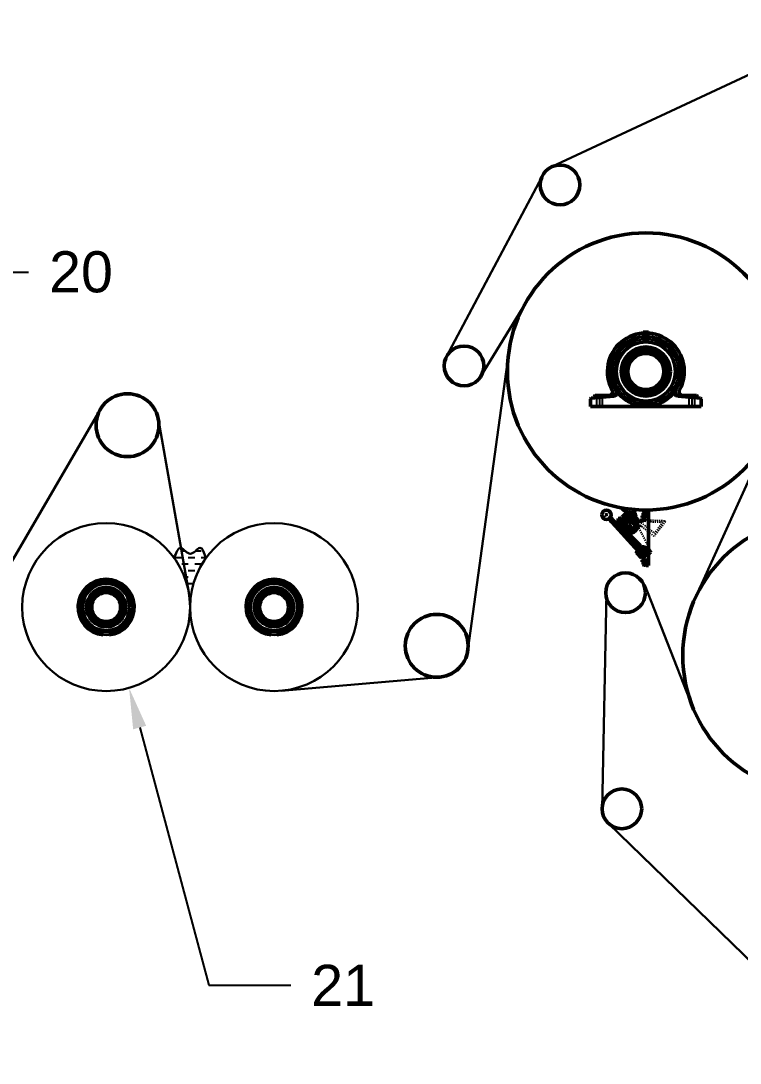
# Model space of a CAD drawing. Header units: millimetres. Extents: x 46 to 1471, y 49 to 643.
# Drawn here: x 585.5 to 655.7, y 162.3 to 263.8 of the extents above; entities that cross this region are included whole.
import ezdxf
from ezdxf import colors
from ezdxf.entities.mleader import LeaderData, LeaderLine
from ezdxf.math import Vec2, Vec3

# ---------------------------------------------------------------- set-up
doc = ezdxf.new("R2010")
doc.units = ezdxf.units.MM
for name, pattern in [('ACAD_ISO02W100', [15, 12, -3]), ('ACAD_ISO04W100', [30, 24, -3, 0, -3]), ('CENTER2', [28.575000000000003, 19.05, -3.175, 3.175, -3.175]), ('DASHDOT', [30.5, 24, -3, 0.5, -3]), ('DASHED2', [9.524999999999999, 6.35, -3.175])]:
    doc.linetypes.add(name, pattern=pattern)
for name, color, linetype, lineweight in [('chu', 7, 'Continuous', 25), ('Lien_Dam', 7, 'Continuous', 30), ('netdam', 7, 'Continuous', 50), ('netdut', 5, 'ACAD_ISO02W100', 25), ('netmanh', 1, 'Continuous', 25), ('truc', 3, 'ACAD_ISO04W100', 25), ('粗实线', 7, 'Continuous', 50), ('细实线', 7, 'Continuous', 13)]:
    doc.layers.add(name, color=color, linetype=linetype, lineweight=lineweight)
for name, color, linetype in [('HATCH', 7, 'Continuous'), ('虚线', 7, 'DASHED2'), ('轴线', 7, 'CENTER2')]:
    doc.layers.add(name, color=color, linetype=linetype)
doc.styles.get("Standard").update_dxf_attribs({"font": 'arial.ttf'})
pattern_1 = [(45, (12547.92412852187, 63.15127653017407), (-2.245064030267288, 2.245064030267288), []), (135, (12547.92412852187, 63.15127653017407), (-2.245064030267288, -2.245064030267288), [])]

# ---------------------------------------------------------------- blocks, each defined once
blk = doc.blocks.new('*U231')
at = {"layer": 'netdam'}
for radius in [0.234, 0.126]:
    blk.add_circle((0, 0), radius, dxfattribs=at)
blk = doc.blocks.new('*U232')
at = {"layer": 'netdam', "color": 0, "linetype": 'ByBlock', "lineweight": -2, "transparency": 16777216}
blk.add_blockref('*U231', (68.6936420090271, 19.23623151227028), dxfattribs=at)
for p, rotation in [((71.8436420090271, 19.2362315122703), 300.0000000000001), ((67.11864200902711, 16.50825149034928), 60.00000000000001), ((73.41864200902712, 16.50825149034932), 240), ((68.69364200902713, 13.78027146842831), 120), ((71.84364200902714, 13.78027146842832), 180)]:
    blk.add_blockref('*U231', p, dxfattribs=dict(at, rotation=rotation))
blk = doc.blocks.new('*U229')
at = {"layer": 'netdam'}
blk.add_circle((0, -1.800001427909592e-09), 0.045, dxfattribs=at)
at = {"layer": 'netmanh'}
blk.add_arc((0, -1.800001427909592e-09), 0.05400000000000001, 278.544670638966, 194.5446706390292, dxfattribs=at)
at = {"layer": 'truc'}
blk.add_line((0, 0.05399999819999038), (0, -0.05400000179999324), dxfattribs=at)
blk = doc.blocks.new('*U230')
at = {"layer": 'truc', "color": 0, "linetype": 'ByBlock', "lineweight": -2, "transparency": 16777216}
blk.add_blockref('*U229', (237.2151166386417, 91.64602168968345), dxfattribs=at)
for p, rotation in [((235.5315632521259, 90.67402168878345), 59.99999999999999), ((238.8986700251575, 90.67402168878345), 300.0000000000001), ((235.5315632521259, 88.73002168698346), 120), ((238.8986700251575, 88.73002168698346), 240), ((237.2151166386417, 87.75802168608347), 180)]:
    blk.add_blockref('*U229', p, dxfattribs=dict(at, rotation=rotation))
blk = doc.blocks.new('A$C43BB0BAF')
at = {"layer": '细实线'}
h = blk.add_hatch(dxfattribs=at)
h.set_pattern_fill('ANSI37', color=256, style=0)
h.set_pattern_definition(pattern_1)
h.paths.add_polyline_path([(256.1750628808513, 254.4341209069244), (245.1750628807931, 254.4341209069244), (245.1750628807931, 241.9341209069244), (256.1750628808513, 241.9341209069244)])
h = blk.add_hatch(dxfattribs=at)
h.set_pattern_fill('ANSI37', color=256, style=0)
h.set_pattern_definition(pattern_1)
h.paths.add_polyline_path([(256.1750628808513, 229.4341209069244), (256.1750628808513, 241.9341209069244), (245.1750628808513, 241.9341209069244), (245.1750628808513, 229.4341209069244)])
at = {"layer": '粗实线'}
for p, q in [((91.74180576542858, 289.9999989242642), (105.4377153607784, 289.9999989242642)), ((91.74180576542858, -1.075735781341791e-06), (91.74180576542858, 289.9999989242642)), ((109.1687667907099, 288.0158000348019), (116.9377153607784, 288.0158000348019)), ((112.9743760189158, 253.5794355349499), (109.9377153607784, 285.4999989242642)), ((121.9377153607784, 283.0158000348019), (121.9377153607784, 241.2388890745933)), ((156.0094784715984, 260.5159467182239), (187.5299086158557, 285.1424057313707)), ((177.6005345218546, 287.6796082886867), (163.8298822124343, 276.9207955718157)), ((165.2360009107724, 281.1919214376248), (173.1161084468476, 287.3485361909843)), ((165.4945248282202, 283.2974297810579), (165.2360009107724, 281.1919214376248)), ((171.0106001034292, 287.607060108392), (165.4945248282202, 283.2974297810579)), ((170.7363438597167, 259.3316528189462), (237.0271148175088, 311.1236793382559)), ((173.1161084468476, 287.3485361909843), (171.0106001034292, 287.607060108392)), ((174.6552621351766, 285.3785093069891), (173.1161084468476, 287.3485361909843)), ((227.0539379393813, 299.5247249476379), (174.7227819652835, 258.6391449664952)), ((178.8531876977249, 280.3803726158221), (175.760666848837, 284.3386187987635)), ((182.7985637141319, 283.4628381886287), (179.7060428652039, 287.421084371279)), ((187.5299086158557, 285.1424057313707), (202.428377296601, 290.437274093274)), ((191.7164964851145, 275.7231445070938), (205.5066846731934, 286.4972203251673)), ((202.428377296601, 290.437274093274), (205.5066846731934, 286.4972203251673)), ((204.4177611850064, 287.8909788320889), (202.428377296601, 290.437274093274)), ((214.987691719165, 282.4834309193539), (205.6301763163756, 270.0964657751028)), ((214.987691719165, 282.4834309193539), (211.2937228672308, 287.2114954409772)), ((211.2937228672308, 287.2114954409772), (214.987691719165, 282.4834309193539)), ((227.0539379393813, 299.5247249476379), (237.6427762927669, 310.3356685845647)), ((237.6427762927669, 310.3356685845647), (237.0271148175088, 311.1236793382559)), ((127.9069578337367, 239.9999989242642), (151.6793061242206, 239.9999989242642)), ((142.7096165175317, 88.91143746714806), (299.0514268201077, 260.8349638308282)), ((146.9275336697465, 75.71342788630864), (307.5346681835363, 252.3273795304704)), ((151.6540244201897, 249.9792102078791), (151.7426949405781, 214.9791225286899)), ((156.0094784715984, 260.5159467182239), (160.3180894757716, 255.0011761172791)), ((156.6413412296679, 254.991861307004), (169.1413886151859, 255.0235293905134)), ((166.6638791439182, 270.8570410457323), (163.5713582949938, 274.8152872283827)), ((165.2360009107724, 281.1919214376248), (166.7751545991014, 279.2218945536297)), ((170.6092551602997, 273.939506618306), (167.5167343114226, 277.8977528013056)), ((182.5400397967169, 281.3573298450792), (168.7693874873366, 270.5985171282664)), ((169.1413886151859, 255.0235293905134), (169.2156238437747, 225.7213498383644)), ((169.1644160597934, 245.9341209069244), (214.1647854721523, 245.9341209069244)), ((169.184683556552, 237.9341209069244), (214.1850529688527, 237.9341209069244)), ((170.736343859724, 259.331652818888), (172.0162276449046, 260.3316076238407)), ((171.3756881669251, 272.5213454872719), (175.6853184941865, 267.0052702120156)), ((171.4005661696101, 261.1196183774737), (172.0162276449046, 260.3316076238407)), ((171.7452647261853, 263.9269628353068), (188.2934905519396, 276.8558538173675)), ((205.6301763163756, 270.0964657751028), (175.0280051634691, 245.9341209069244)), ((180.0438064566115, 279.2936217158567), (184.3534367838656, 273.7775464406004)), ((197.9373035293538, 264.0861348399194), (181.8026189591219, 251.4803376969649)), ((185.1887570734616, 247.1462785523618), (181.8026189591219, 251.4803376969649)), ((217.8347566692973, 279.787913198059), (183.980964378221, 245.9341209069244)), ((189.1341330898649, 250.2287441249937), (185.7479949755434, 254.5628032698878)), ((201.064917726264, 257.6465673518833), (187.2942654168219, 246.887754634954)), ((191.0842800356477, 276.5323446614202), (191.6999415109603, 275.7443339077872)), ((197.3780656272138, 256.6696101224516), (193.9919275129505, 261.0036692674039)), ((201.3234416436899, 259.7520756953163), (197.9373035293538, 264.0861348399194)), ((212.0434102187282, 237.9341209069244), (207.8786023897701, 233.7693130780826)), ((214.19393603137, 234.4277924701455), (210.7070295144804, 230.9408859533141)), ((226.6415165888611, 255.1692023476935), (214.1414692033431, 255.1375342639512)), ((214.1414692033431, 255.1375342639512), (214.2164560899837, 225.5386597387842)), ((235.8659795895801, 261.7566902778926), (217.8347566692973, 279.787913198059)), ((235.8659795895801, 261.7566902778926), (228.7963668682496, 254.6870775564457)), ((238.6944067143486, 258.9282631531241), (231.4266201218124, 251.6604765606462)), ((231.742838208389, 215.1817978587351), (231.654167687986, 250.1818855380989)), ((231.6750628808513, 248.9341209069244), (231.6750628808513, 250.9341209069244)), ((231.6750628808513, 250.9341209069244), (236.6750628808513, 250.9341209069244)), ((231.6750628808513, 248.9341209069244), (231.6750628808513, 234.9341209069244)), ((231.6750628808513, 234.9341209069244), (231.6750628808513, 232.9341209069244)), ((231.6750628808513, 232.9341209069244), (236.6750628808513, 232.9341209069244)), ((245.2627103087143, 229.4341209069244), (231.7409872792196, 215.9123978774878)), ((236.6750628808513, 250.9341209069244), (236.6750628808513, 241.9341209069244)), ((236.6750628808513, 232.9341209069244), (236.6750628808513, 241.9341209069244)), ((238.6944067142904, 258.9282631531241), (244.6750628808513, 252.9476069865632)), ((244.6750628808513, 253.9341209069244), (245.1750628808513, 254.4341209069244)), ((244.6750628808513, 229.9341209069244), (244.6750628808513, 253.9341209069244)), ((244.6750628808513, 229.9341209069244), (245.1750628808513, 229.4341209069244)), ((245.1750628808513, 254.4341209069244), (256.1750628808513, 254.4341209069244)), ((245.1750628808513, 254.4341209069244), (245.1750628808513, 229.4341209069244)), ((256.1750628808513, 229.4341209069244), (245.1750628808513, 229.4341209069244)), ((256.1750628808513, 254.4341209069244), (256.6750628808513, 253.9341209069244)), ((256.1750628808513, 254.4341209069244), (256.1750628808513, 229.4341209069244)), ((256.1750628808513, 229.4341209069244), (256.6750628808513, 229.9341209069244)), ((256.6750628808513, 253.9341209069244), (256.6750628808513, 250.9341209069244)), ((256.6750628808513, 250.9341209069244), (256.6750628808513, 241.9341209069244)), ((256.6750628808513, 241.9341209069244), (256.6750628808513, 229.9341209069244)), ((138.1626199969323, 108.1918949714745), (206.8617220804445, 176.8909970549284)), ((157.4146325158072, 67.64320194924949), (129.7018195947167, 39.93038902821718)), ((109.1687667907099, 1.984197813959327), (116.9377153607784, 1.984197813959327)), ((113.0176091315807, 36.87501721287845), (109.9377153607784, 4.499998924264219)), ((121.9377153607784, 6.984197813959327), (121.9377153607784, 49.19672937475843)), ((105.4377153607784, -1.075735781341791e-06), (91.74180576542858, -1.075735781341791e-06))]:
    blk.add_line(p, q, dxfattribs=at)
at = {"layer": '粗实线', "linetype": 'Continuous'}
for p, q in [((296.084308997597, 240.5195111375651), (217.5830597483364, 179.2408932138933)), ((296.6970799152805, 239.7351891291328), (218.2211320986244, 178.4241440856131)), ((294.4931974227584, 240.1231531766825), (294.3159131672473, 239.1390891257324))]:
    blk.add_line(p, q, dxfattribs=at)
at = {"layer": '粗实线'}
for centre, radius in [((320.4773628696566, 273.716317191429), 25), ((191.7427665744908, 215.0001097675413), 22.5), ((121.9377153607784, 74.99999892426422), 25), ((122.3450226196437, 74.99999892426422), 17.5), ((121.9377153607784, 74.99999892426422), 15), ((122.3450226196437, 74.99999892426422), 11), ((122.3450226196437, 74.99999892426422), 10)]:
    blk.add_circle(centre, radius, dxfattribs=at)
for centre, radius, start, end in [((105.4377153607784, 285.4999989242642), 4.5, 0, 90), ((116.9377153607784, 283.0158000348019), 5, 0, 90), ((174.5786507184093, 283.4151265857508), 1.5, 38.00000000159736, 127.9999999989795), ((176.9426829792537, 285.2621110117179), 1.5, 127.9999999989795, 218.0000000015974), ((178.524026734809, 286.4975921583828), 1.5, 38.00000000159736, 127.9999999989795), ((181.616547583777, 282.539345975616), 1.5, 307.9999999989795, 38.00000000159736), ((127.9069578337367, 254.9999989242642), 15, 185.4342964556758, 270), ((156.6540083744912, 249.9918773525278), 5, 90.14515494281648, 180.145154941979), ((164.7533744254106, 275.7387794413953), 1.5, 127.9999999989795, 218.0000000015974), ((166.3347181810459, 276.9742605881765), 1.5, 38.00000000159736, 127.9999999989795), ((167.8458952743385, 271.7805332586868), 1.5, 218.0000000015974, 307.9999999989795), ((191.7427665744908, 215.0001097675413), 25, 113.4568025634902, 40.41143426462061), ((168.6987504418285, 278.8212450142018), 1.5, 127.9999999989795, 218.0000000015974), ((169.4272390299338, 273.0160144052934), 1.5, 307.9999999989795, 38.00000000159736), ((171.7912712907055, 274.8629988312605), 1.5, 218.0000000015974, 307.9999999989795), ((172.9765876767924, 262.3509413280408), 2, 127.9999999989795, 218.0000000015974), ((177.6711715672864, 279.4568804027513), 1.5, 307.9999999989795, 38.00000000159736), ((180.0352038281417, 281.3038648287184), 1.5, 218.0000000015974, 307.9999999989795), ((186.3707732038019, 248.0697707651998), 1.5, 218.0000000015974, 307.9999999989795), ((189.524813502554, 275.2798323101015), 2, 38.00000000159736, 127.9999999989795), ((187.9521169594336, 249.3052519120392), 1.5, 307.9999999989795, 38.00000000159736), ((190.3161492202853, 251.1522363380063), 1.5, 218.0000000015974, 307.9999999989795), ((196.1960494968662, 255.7461179095553), 1.5, 307.9999999989795, 38.00000000159736), ((198.5600817576415, 257.5931023354642), 1.5, 218.0000000015974, 307.9999999989795), ((200.1414255132622, 258.8285834823037), 1.5, 307.9999999989795, 38.00000000159736), ((191.7427665744908, 215.0001097675413), 25, 49.58856573641961, 66.5431974365098), ((226.6541837336845, 250.1692183934501), 5, 0.1451549419790286, 90.14515494281648), ((240.6733773333253, 252.881419905636), 4.447301637036716, 205.9674704487786, 334.1318949395408), ((240.6733773333253, 230.9868219084456), 4.447301637036716, 25.86810506045929, 154.0325295512214), ((191.7427665744908, 215.0804601935088), 40.00019999999896, 180.145154941979, 0.1452783160021477), ((217.4683237982099, 166.2843953372794), 15, 117.6578899799017, 134.9999999994104), ((191.9377153607784, 214.9999989242642), 40.0002, 297.6578899799017, 314.9999999994104), ((145.2336878087954, 101.1208271595533), 10, 134.9999999994104, 228.2716882001489), ((129.4160628402024, 67.92892477143323), 28.00002752517506, 359.4153221479194, 26.47084159175146), ((157.4146325158654, 67.64320194924949), 4.365811409664089e-11, 179.4274537494748, 180.5968094498288), ((105.4377153607784, 4.499998924264219), 4.5, 270, 0), ((127.9501909464016, 35.45445382333128), 15, 98.64500144585062, 174.5657035443242), ((116.9377153607784, 6.984197813959327), 5, 270, 0)]:
    blk.add_arc(centre, radius, start, end, dxfattribs=at)
at = {"layer": '粗实线', "linetype": 'Continuous'}
for centre, radius, start, end in [((294.8420294215248, 242.0914035143214), 2.998826197519182, 308.2134021525914, 259.8956931749871), ((294.8477993098168, 242.0914665415767), 2, 307.7628833605839, 259.7874132995723), ((193.5949709958877, 209.9447719734162), 39.99999999999999, 272.3640910211158, 307.9994394187981), ((193.572479877148, 209.9736009789049), 38.99999999999999, 274.565130920544, 307.9994394187981)]:
    blk.add_arc(centre, radius, start, end, dxfattribs=at)
at = {"layer": '细实线'}
for p, q in [((165.4945248282202, 283.2974297810579), (167.9571707294599, 280.1453867667005)), ((173.4732460047599, 284.4550170939183), (171.0106001034292, 287.607060108392)), ((128.0741917553823, 101.6380258320714), (127.3670849741902, 102.3451326132636))]:
    blk.add_line(p, q, dxfattribs=at)
blk.add_arc((191.6718057654216, 214.7340893290821), 35, 48.27582895976582, 49.98601157004405, dxfattribs=at)
at = {"layer": '虚线'}
for p, q in [((0.6460716273941216, 236.8471526266076), (6.950157656232477, 241.7724444291671)), ((0.6460716273941216, 236.8471526266076), (62.21221915997739, 158.0460772657534)), ((94.9204247562302, 245.4165686022025), (6.950157656232477, 241.7724444291671)), ((6.950157656232477, 241.7724444291671), (59.89704453426384, 174.0035196189419)), ((93.93227985201156, 237.3687741812319), (13.00969015814189, 234.0165965084452)), ((86.52499762317166, 177.0413016197272), (151.7097852969164, 227.9692392958677)), ((88.93788751908141, 196.692712824617), (169.407531157849, 259.5624887695885)), ((91.85239901702153, 101.4891057309578), (160.7652844383265, 231.1592815487529)), ((93.93293695991451, 237.3750261454261), (145.083496256666, 240.5642084978754)), ((94.92108186412952, 245.4228205663967), (155.5041272344861, 248.705697700032)), ((169.4075311578927, 259.5624887696467), (171.8701770591833, 256.4104457553476)), ((170.736343859724, 259.331652818888), (170.0231926332344, 258.774478016072)), ((171.8701770591833, 256.4104457553476), (174.7227819652835, 258.6391449664952)), ((179.3792873461607, 262.2772056902759), (185.5359020994329, 254.3970981543534)), ((188.0474056358071, 269.0494819189771), (194.2040203891156, 261.1693743827636)), ((256.018522853381, 240.1899334517657), (254.6043092909968, 241.6041470141499)), ((88.93788751908141, 196.692712824617), (53.59295850541093, 169.0782278163242)), ((86.52499762317166, 177.0413016197272), (62.21221915997739, 158.0460772657534)), ((205.4688965213136, 182.5682645039051), (127.3670849741902, 104.4664529568399)), ((130.1836415261241, 209.8947929148562), (129.5741116193385, 210.6749556187424)), ((136.3095452316411, 210.1448389556026), (130.2669961185311, 217.8791675070534)), ((80.20693278621184, 79.57637280173367), (91.85239901702153, 101.4891057309578)), ((85.60627598932479, 59.17011006613029), (82.26312360132579, 62.5472119943588)), ((85.60627598932479, 59.17011006613029), (91.93771536077838, 65.50154943758389)), ((128.0741917553823, 101.6380258320714), (91.93771536077838, 65.50154943758389))]:
    blk.add_line(p, q, dxfattribs=at)
at = {"layer": '虚线', "linetype": 'Continuous'}
for p, q in [((129.5680233944149, 210.68277043954), (138.2360681921855, 217.4549892499344)), ((130.1836415261241, 209.8947929148562), (138.0638603291482, 216.0512932796264)), ((138.0638603291482, 216.0512932796264), (162.0744005101515, 185.3186477708514)), ((138.2360681921855, 217.4549892499344), (162.8397979437359, 185.9630944992532))]:
    blk.add_line(p, q, dxfattribs=at)
at = {"layer": '虚线', "linetype": 'DASHDOT'}
for p, q in [((131.542109726528, 212.2250957163051), (132.1536325624111, 211.433868267748)), ((135.4822176227353, 215.303445382684), (136.0937889664347, 214.5121551711927))]:
    blk.add_line(p, q, dxfattribs=at)
at = {"layer": '虚线'}
for centre, radius, start, end in [((191.6718057654216, 214.7340893290821), 35, 129.9972394721747, 41.72417103876271), ((93.45258478354663, 72.53700470732292), 15, 152.0117029662554, 227.6630815233152), ((129.4160904315067, 67.92893111234298), 28, 26.47086559987659, 270.5846914031196), ((128.4277451459784, 103.4057927850517), 1.5, 134.9999999994104, 225.0000000005896)]:
    blk.add_arc(centre, radius, start, end, dxfattribs=at)
at = {"layer": '虚线', "linetype": 'Continuous'}
for centre, radius, end in [((193.5949709958877, 209.9447719734162), 39.99999999999999, 272.3640910211158), ((193.572479877148, 209.9736009789049), 38.99999999999999, 274.565130920544)]:
    blk.add_arc(centre, radius, 217.999439417171, end, dxfattribs=at)
at = {"layer": '轴线'}
for p, q in [((165.9722171870271, 288.3709538029507), (181.8663620649968, 268.0273760654381)), ((288.649189844029, 241.8881441656849), (343.5587079043034, 296.7976622259011)), ((297.3960178350244, 296.7976622259594), (340.0183946289471, 254.1752854319639)), ((91.74180576541403, 264.9999989242642), (128.1820605511894, 264.9999989242642)), ((135.5774127811892, 264.9999989242642), (91.74180576542858, 264.9999989242642)), ((145.5742331127985, 83.14340291515691), (302.79969333997, 256.0386476616259)), ((226.0904417754209, 180.6524345666403), (157.3950913735607, 249.3477849684423)), ((157.9857363100746, 241.9341209069244), (259.6706941032317, 241.9341209069244)), ((216.4471402574563, 239.7044834504486), (166.9496655743569, 190.2070087674656)), ((181.2507005896623, 268.8153868190711), (195.4709999648003, 250.6142336265766)), ((191.7427665744908, 175.0802601934993), (191.7427665744908, 248.6604504503193)), ((242.5834940108471, 223.9264774843468), (193.2267688297434, 273.2832026655669)), ((313.8349286473822, 280.358751413587), (343.5587079043034, 250.6349721566075)), ((238.1001942563162, 215.0001097675413), (145.4754581515153, 215.0001097675413)), ((85.95460016501602, 74.99999892426422), (152.9189778222935, 74.99999892426422)), ((145.1886282383348, 97.84360454295529), (92.2641071472317, 44.91908345202683)), ((101.4605115677114, 95.88450997619657), (151.9371356859338, 45.40788585803239)), ((143.7049804113922, 82.21782109228661), (116.4001656739274, 54.91300635476364)), ((122.3450226196437, 109.1306125316187), (122.3450226196437, 43.99999892426422)), ((149.2150803047698, 87.72792098572245), (149.2138238408952, 87.72666452190606)), ((135.5774127811892, 24.99999892426422), (91.74180576542858, 24.99999892426422)), ((109.6266798521392, 48.13952053309185), (109.6171005583019, 48.12994123919634)), ((121.9377153607784, 49.19672937475843), (121.9377153607784, 45.38992001250153))]:
    blk.add_line(p, q, dxfattribs=at)
at = {"layer": '轴线', "linetype": 'DASHDOT'}
for p, q in [((300.7614226209043, 246.7151530089322), (288.9410266445921, 237.4803935415111)), ((290.2338506376072, 248.0078613804653), (299.4687035896786, 236.1876228468609))]:
    blk.add_line(p, q, dxfattribs=at)
blk = doc.blocks.new('*U265')
at = {"layer": 'netdam'}
blk.add_circle((0, -1.440001142327674e-09), 0.036, dxfattribs=at)
at = {"layer": 'netmanh'}
blk.add_arc((0, -1.440001142327674e-09), 0.04320000000000002, 278.544670638966, 194.5446706390292, dxfattribs=at)
at = {"layer": 'truc'}
blk.add_line((0, 0.04319999855999231), (0, -0.04320000143999461), dxfattribs=at)
blk = doc.blocks.new('*U266')
at = {"layer": 'truc', "color": 0, "linetype": 'ByBlock', "lineweight": -2, "transparency": 16777216}
blk.add_blockref('*U265', (189.7720933109134, 73.31681735174678), dxfattribs=at)
for p, rotation in [((188.4252506017008, 72.53921735102678), 59.99999999999999), ((191.1189360201261, 72.53921735102678), 299.9999999999999), ((188.4252506017008, 70.98401734958678), 120), ((189.7720933109134, 70.20641734886678), 180), ((191.1189360201261, 70.98401734958678), 240)]:
    blk.add_blockref('*U265', p, dxfattribs=dict(at, rotation=rotation))
blk = doc.blocks.new('*U267')
at = {"layer": 'netdam'}
blk.add_circle((0, -1.440001142327674e-09), 0.036, dxfattribs=at)
at = {"layer": 'netmanh'}
blk.add_arc((0, -1.440001142327674e-09), 0.04320000000000002, 278.544670638966, 194.5446706390292, dxfattribs=at)
at = {"layer": 'truc'}
blk.add_line((0, 0.04319999855999231), (0, -0.04320000143999461), dxfattribs=at)
blk = doc.blocks.new('*U268')
at = {"layer": 'truc', "color": 0, "linetype": 'ByBlock', "lineweight": -2, "transparency": 16777216}
blk.add_blockref('*U267', (189.7720933109134, 73.31681735174678), dxfattribs=at)
for p, rotation in [((188.4252506017008, 72.53921735102678), 59.99999999999999), ((191.1189360201261, 72.53921735102678), 299.9999999999999), ((188.4252506017008, 70.98401734958678), 120), ((189.7720933109134, 70.20641734886678), 180), ((191.1189360201261, 70.98401734958678), 240)]:
    blk.add_blockref('*U267', p, dxfattribs=dict(at, rotation=rotation))

msp = doc.modelspace()

# ---------------------------------------------------------------- hatches: boundary and pattern name
at = {"layer": 'HATCH'}
h = msp.add_hatch(dxfattribs=at)
h.set_pattern_fill('DASH', color=256, scale=0.2)
h.set_pattern_definition([(0, (-677.6523675416333, -73.56387817223617), (0.635, 0.635), [0.635, -0.635])])
edge = h.paths.add_edge_path()
edge.add_spline(control_points=[(601.161607654976, 212.4801808104107), (600.8847296797151, 212.5346770751517), (600.6923442918996, 212.0203953043316), (600.499958904084, 211.5061135335116)], knot_values=[0, 0, 0, 0, 1.177533918612342, 1.177533918612342, 1.177533918612342, 1.177533918612342], degree=3, periodic=0)
edge.add_arc((593.8665898549809, 206.7118248257151), 8.184545751311022, 9.983015124369103, 35.85764179959881, ccw=False)
edge.add_line((601.9272149242911, 208.1306668349999), (601.1616076549765, 212.4801808104107))
edge = h.paths.add_edge_path()
edge.add_spline(control_points=[(603.5827273415114, 211.4788985628279), (603.4253017938117, 211.999596824683), (603.1184024914328, 213.0146921230538), (602.0718015977757, 211.3627481091139), (601.4158780702735, 212.4301342588392), (601.1616076549763, 212.4801808104107)], knot_values=[1.177533918612469, 1.177533918612469, 1.177533918612469, 1.177533918612469, 2.333475543329108, 3.431028877977978, 4.512415139308789, 4.512415139308789, 4.512415139308789, 4.512415139308864], degree=3, periodic=0)
edge.add_line((601.1616076549765, 212.4801808104106), (601.9272149242911, 208.1306668349998))
edge.add_arc((593.8665898549812, 206.7118248257138), 8.184545751311022, 8.810729923425242e-12, 9.983015124377175, ccw=False)
edge.add_arc((610.2356813576032, 206.7118248257151), 8.18454575131102, 144.3770808955093, 180, ccw=False)

# ---------------------------------------------------------------- linework, layer by layer
at = {"layer": 'Lien_Dam'}
for p, q in [((667.7225571886577, 263.8400672411209), (637.3050279356046, 249.6050678961803)), ((636.3474484165301, 248.6165504499149), (627.0561411308868, 231.1200228435392)), ((630.4188792921395, 229.2078481350014), (635.0678760354704, 236.8606348803475)), ((629.1378198711542, 202.5239401766791), (633.12072986234, 231.5102147655652)), ((575.3351072283765, 195.1927323647089), (593.3061572724612, 225.9958603288786)), ((598.9635510545611, 224.9676248113119), (601.9272149242911, 208.1306668349999)), ((651.1168394615311, 196.8422768925608), (646.3933748000854, 208.851506237564)), ((642.6697628554821, 208.1156646187763), (642.2197612939581, 187.054960372305)), ((610.9386675400423, 198.557525371893), (626.3644999576511, 199.8873940017624)), ((642.8063229641514, 185.6671783034239), (666.8857779888615, 162.2703778660501))]:
    msp.add_line(p, q, dxfattribs=at)
at = {"layer": 'Lien_Dam', "ltscale": 2}
msp.add_line((651.298932630124, 207.5677410895215), (658.7912504930555, 224.0999011080881), dxfattribs=at)
at = {"layer": 'Lien_Dam'}
for centre, radius in [((593.8665898549809, 206.7118248257151), 8.184545751311022), ((610.2356813576032, 206.7118248257151), 8.184545751311022), ((593.8665898549809, 206.7118248257151), 2.721599999999992), ((610.2356813576032, 206.7118248257151), 2.721599999999992)]:
    msp.add_circle(centre, radius, dxfattribs=at)
msp.add_spline([(600.499958904084, 211.5061135335116), (601.1616076549763, 212.4801808104107), (602.0738074529415, 211.8994159915836), (603.0051159665993, 212.4801808104108), (603.5827273415114, 211.4788985628279)], degree=3, dxfattribs=at)
at = {"layer": 'netdam'}
for p, q in [((646.4950624335238, 233.5064910988049), (646.2250624335238, 233.5064910988049)), ((646.4950624335238, 233.4164910988049), (646.4950624335238, 233.5064910988049)), ((646.4950624335238, 233.5064910988049), (646.7650624335242, 233.5064910988049)), ((641.0950624335237, 226.2524910988049), (641.0950624335237, 226.9814910988049)), ((641.1756548718301, 227.070998069388), (643.3646152240849, 227.2800351352023)), ((641.4550624335238, 227.2424910988049), (641.4550624335238, 227.1794910988048)), ((641.5450624335238, 227.3324910988048), (643.296274538086, 227.3324910988048)), ((651.8144699952184, 227.070998069388), (649.6255096429632, 227.2800351352023)), ((651.4450624335236, 227.3324910988048), (649.6938503289621, 227.3324910988048)), ((651.535062433524, 227.2424910988049), (651.535062433524, 227.1794910988048)), ((651.8950624335237, 226.2524910988049), (651.8950624335237, 226.9814910988049)), ((646.4950624335238, 226.2524910988049), (641.0950624335237, 226.2524910988049)), ((646.1349888912164, 226.2896001688264), (646.1350624335241, 226.4324910988049)), ((646.4950624335238, 226.2524910988049), (651.8950624335237, 226.2524910988049)), ((646.8551359758317, 226.2896001688264), (646.8550624335239, 226.4324910988049))]:
    msp.add_line(p, q, dxfattribs=at)
for centre, radius in [((638.1252105794697, 247.8524910988039), 1.934999999999999), ((646.4950624335238, 229.6724910988048), 13.5), ((628.7651206896578, 230.2124910988038), 1.93499999999999), ((646.4950624335238, 229.6724910988048), 2.88), ((646.4950624335238, 229.6724910988048), 2.394), ((646.4950624335238, 229.6724910988048), 2.124), ((646.4950624335238, 229.6724910988048), 1.764), ((595.9448381909701, 224.4362669342239), 3.065121293905596), ((646.4950624335238, 226.5224910988048), 0.1422), ((663.5951206896557, 201.9941787238183), 13.5), ((644.514761293959, 208.1132063488318), 1.93499999999999), ((593.8665898549809, 206.7118248257151), 2.304), ((593.8665898549809, 206.7118248257151), 1.9152), ((593.8665898549809, 206.7118248257151), 1.6992), ((610.2356813576032, 206.7118248257151), 2.304), ((610.2356813576032, 206.7118248257151), 1.9152), ((610.2356813576032, 206.7118248257151), 1.6992), ((593.8665898549809, 206.7118248257151), 1.4112), ((610.2356813576032, 206.7118248257151), 1.4112), ((626.1012308670274, 202.941188024331), 3.065121293905596), ((644.1547612939582, 187.054960372305), 1.93499999999999)]:
    msp.add_circle(centre, radius, dxfattribs=at)
for centre, radius, start, end in [((646.4950624335238, 229.6724910988048), 3.744, 331.1540603432645, 208.8459396567354), ((646.4950624335238, 229.6724910988048), 3.402000000000001, 276.0756639908229, 263.9243360091771), ((646.1350624335241, 233.4902910988048), 0.09144637773032478, 270, 10.20397372171863), ((646.8550624335239, 233.4902910988048), 0.09144637773032478, 169.7960262782813, 270), ((642.9002862235216, 227.6924910988049), 0.36, 270, 28.84593965673538), ((643.296274538086, 227.6924910988049), 0.36, 270, 31.75686385933311), ((643.3303923398828, 227.6384047686771), 0.36, 275.4549785049246, 32.73081350447698), ((649.6597325271657, 227.6384047686771), 0.36, 147.269186495523, 264.5450214950753), ((649.6938503289621, 227.6924910988049), 0.36, 148.2431361406668, 270), ((650.0898386435265, 227.6924910988049), 0.36, 151.1540603432646, 270), ((641.1850624335241, 226.9814910988049), 0.09, 96.00000000019169, 180), ((641.3650624335241, 227.1794910988048), 0.09, 276.0000000001917, 0), ((641.5450624335238, 227.2424910988049), 0.09, 90, 180), ((646.4950624335238, 226.4324910988049), 0.36, 0, 180), ((651.4450624335236, 227.2424910988049), 0.09, 0, 90), ((651.6250624335239, 227.1794910988048), 0.09, 180, 263.9999999998083), ((651.805062433524, 226.9814910988049), 0.09, 0, 83.99999999980832), ((593.8665898549809, 206.7118248257151), 2.7216, 276.0756639908228, 263.9243360091772), ((610.2356813576032, 206.7118248257151), 2.7216, 276.0756639908228, 263.9243360091772)]:
    msp.add_arc(centre, radius, start, end, dxfattribs=at)
at = {"layer": 'netdut'}
for p, q in [((641.5450624335238, 227.2964910988049), (641.5450624335238, 227.3324910988048)), ((641.9950624335238, 227.2964910988049), (641.5450624335238, 227.2964910988049)), ((641.7250624335238, 226.2524910988049), (641.7250624335238, 227.2964910988049)), ((641.9950624335238, 226.2524910988049), (641.9950624335238, 227.2964910988049)), ((641.9950624335238, 227.2964910988049), (642.4450624335236, 227.2964910988049)), ((642.2650624335242, 226.2524910988049), (642.2650624335242, 227.2964910988049)), ((642.4450624335236, 227.2964910988049), (642.4450624335236, 227.3324910988048)), ((650.5450624335238, 227.2964910988049), (650.5450624335238, 227.3324910988048)), ((650.9950624335238, 227.2964910988049), (650.5450624335238, 227.2964910988049)), ((650.7250624335238, 226.2524910988049), (650.7250624335238, 227.2964910988049)), ((650.9950624335238, 226.2524910988049), (650.9950624335238, 227.2964910988049)), ((650.9950624335238, 227.2964910988049), (651.4450624335236, 227.2964910988049)), ((651.2650624335242, 226.2524910988049), (651.2650624335242, 227.2964910988049)), ((651.4450624335236, 227.2964910988049), (651.4450624335236, 227.3324910988048))]:
    msp.add_line(p, q, dxfattribs=at)
at = {"layer": 'netmanh'}
msp.add_arc((646.4950624335238, 226.5224910988048), 0.18, 255.0000000000326, 215.0000000001094, dxfattribs=at)
at = {"layer": 'truc'}
for centre, radius in [((646.4950624335238, 229.6724910988048), 3.15), ((646.4950624335238, 229.6724910988048), 1.944), ((593.8665898549809, 206.7118248257151), 2.52), ((593.8665898549809, 206.7118248257151), 1.5552), ((610.2356813576032, 206.7118248257151), 2.52), ((610.2356813576032, 206.7118248257151), 1.5552)]:
    msp.add_circle(centre, radius, dxfattribs=at)

# ---------------------------------------------------------------- block references
at = {"layer": 'netdam'}
msp.add_blockref('*U232', (576.2264204244971, 213.1642396084555), dxfattribs=at)
at = {"layer": 'truc'}
for name, p in [('*U230', (409.279945794882, 139.9704694109214)), ('*U266', (404.0944965440675, 134.9502074754083)), ('*U268', (420.4635880466898, 134.9502074754083))]:
    msp.add_blockref(name, p, dxfattribs=at)
at = {"layer": '粗实线', "xscale": -0.018, "yscale": 0.018, "zscale": 0.018}
msp.add_blockref('A$C43BB0BAF', (648.4181727213554, 210.7772063681961), dxfattribs=at)

# ---------------------------------------------------------------- leaders
at = {"layer": 'chu'}
ml = msp.add_multileader_mtext('Standard', dxfattribs=at)
ml.set_content('20', color=256)
ml.set_leader_properties()
ml.build(insert=Vec2(0, 0))
ctx = ml.context
ctx.base_point, ctx.plane_origin = Vec3(586.3070886710242, 239.352371779331), Vec3(571.2851115490972, 213.1459963907133)
notes = []
notes.append((ctx, [(0, (1, 1, 0), (578.3070886710242, 239.352371779331), (1, 0), 8, [(0, [(571.2851115490972, 213.1459963907133)], 0, [])])]))
ctx.mtext.insert, ctx.mtext.flow_direction = Vec3(588.3070886710242, 241.3864781913365), 5
ml = msp.add_multileader_mtext('Standard', dxfattribs=at)
ml.set_content('21', color=256)
ml.set_leader_properties()
ml.build(insert=Vec2(0, 0))
ctx = ml.context
ctx.base_point, ctx.plane_origin = Vec3(611.8651923526332, 169.8558035352837), Vec3(596.0995005580245, 198.8377598686845)
notes.append((ctx, [(0, (1, 1, 0), (603.8651923526332, 169.8558035352837), (1, 0), 8, [(0, [(596.0995005580245, 198.8377598686845)], 0, [])])]))
ctx.mtext.insert, ctx.mtext.flow_direction = Vec3(613.8651923526332, 171.8558035352837), 5
for ctx, leaders in notes:
    for number, flags, end, landing, length, lines in leaders:
        leader = LeaderData()
        leader.index, (leader.has_last_leader_line, leader.has_dogleg_vector, leader.attachment_direction) = number, flags
        leader.last_leader_point, leader.dogleg_vector, leader.dogleg_length = Vec3(end), Vec3(landing), length
        for number, points, colour, breaks in lines:
            line = LeaderLine()
            line.index, line.vertices, line.color, line.breaks = number, Vec3.list(points), colors.encode_raw_color(colour), breaks
            leader.lines.append(line)
        ctx.leaders.append(leader)

doc.saveas('drawing.dxf')
